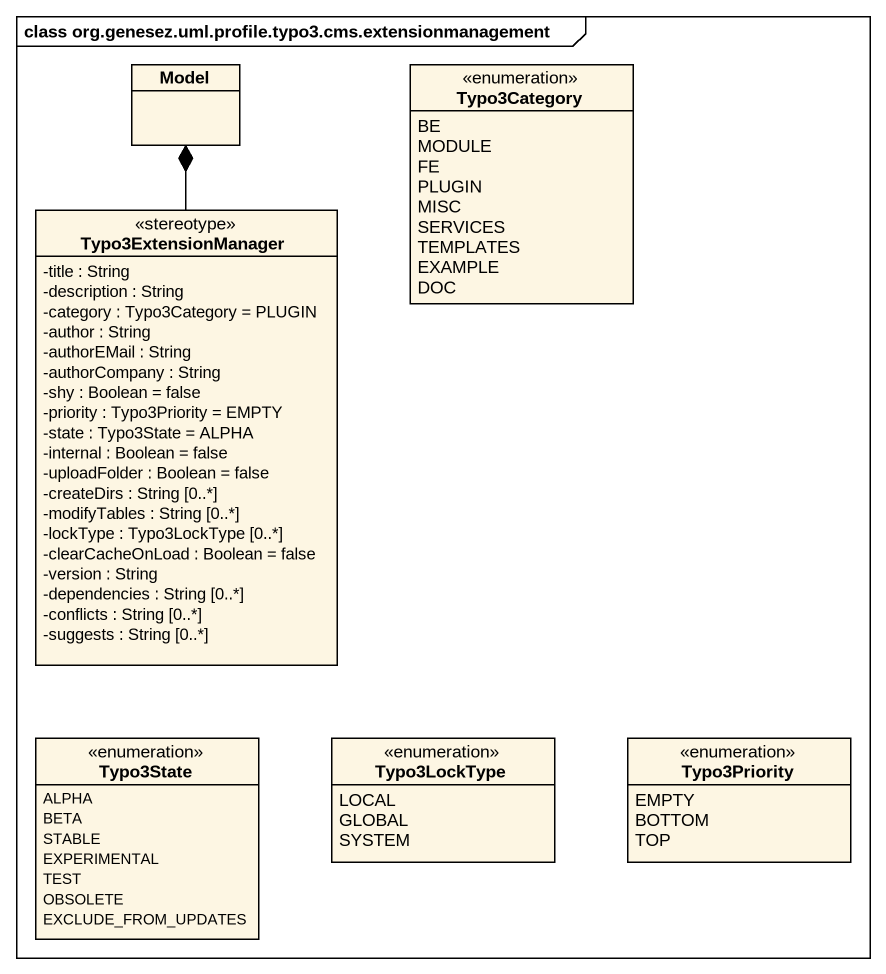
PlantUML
@startuml
mainframe class org.genesez.uml.profile.typo3.cms.extensionmanagement
hide circle
hide empty members
skinparam classAttributeIconSize 0
class Model
enum Typo3Category {
  BE
  MODULE
  FE
  PLUGIN
  MISC
  SERVICES
  TEMPLATES
  EXAMPLE
  DOC
}
class Typo3ExtensionManager <<stereotype>> {
  -title : String
  -description : String
  -category : Typo3Category = PLUGIN
  -author : String
  -authorEMail : String
  -authorCompany : String
  -shy : Boolean = false
  -priority : Typo3Priority = EMPTY
  -state : Typo3State = ALPHA
  -internal : Boolean = false
  -uploadFolder : Boolean = false
  -createDirs : String [0..*]
  -modifyTables : String [0..*]
  -lockType : Typo3LockType [0..*]
  -clearCacheOnLoad : Boolean = false
  -version : String
  -dependencies : String [0..*]
  -conflicts : String [0..*]
  -suggests : String [0..*]
}
enum Typo3State {
  ALPHA
  BETA
  STABLE
  EXPERIMENTAL
  TEST
  OBSOLETE
  EXCLUDE_FROM_UPDATES
}
enum Typo3LockType {
  LOCAL
  GLOBAL
  SYSTEM
}
enum Typo3Priority {
  EMPTY
  BOTTOM
  TOP
}
Typo3ExtensionManager -up-* Model
@enduml
